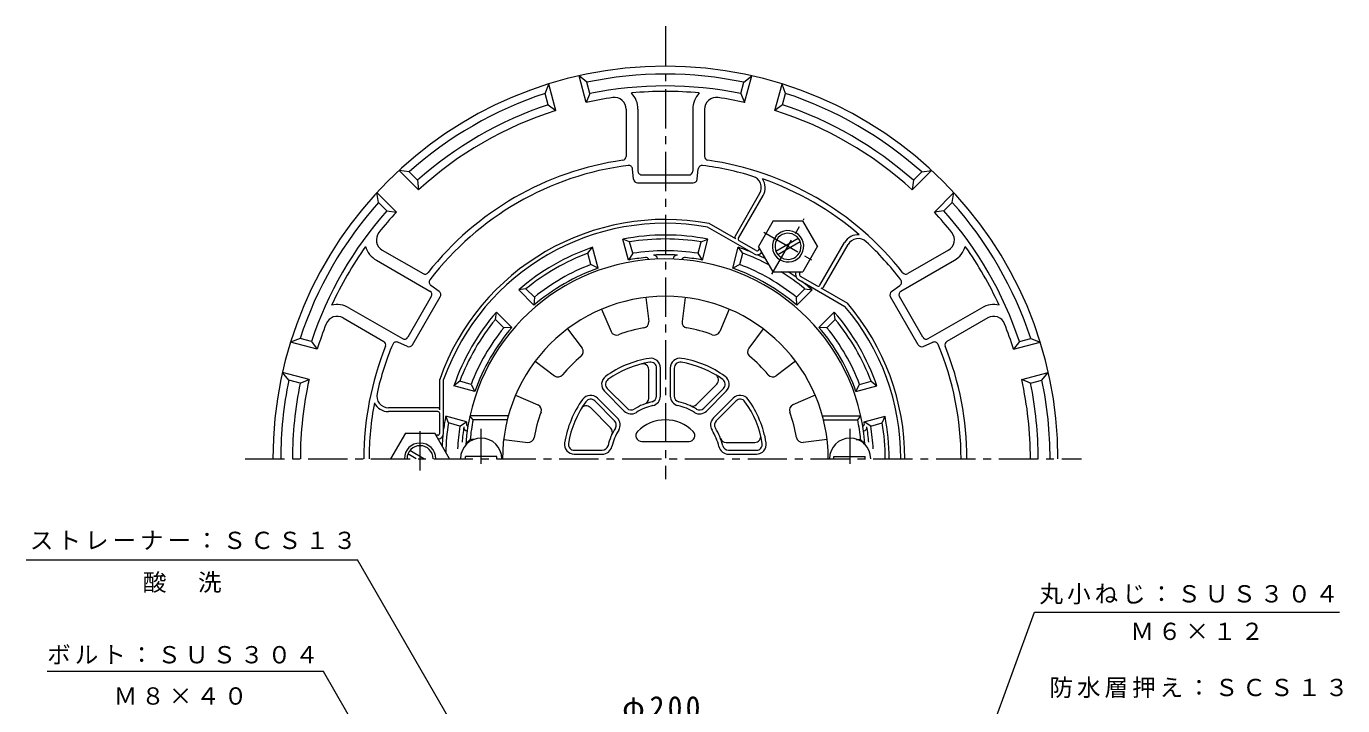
# Model space of a CAD drawing. Units: millimetres, scale not verified. Extents: x -191 to 155, y -230 to 267.
# Drawn here: x -188.2 to 147.2, y 94.2 to 267.3 of the extents above; entities that cross this region are included whole.
import ezdxf

# ---------------------------------------------------------------- set-up
doc = ezdxf.new("R2010")
doc.units = ezdxf.units.MM
doc.header["$LTSCALE"] = 2
doc.linetypes.add('CHAIN1', pattern=[8, 5, -1, 1, -1])
for name, color, linetype, lineweight in [('0-0_通り芯', 3, 'Continuous', 9), ('0-1_躯体', 2, 'Continuous', 9), ('0-2_仕上', 6, 'Continuous', 9), ('0-4_その他', 7, 'Continuous', 9), ('0-5_寸法', 7, 'Continuous', 9), ('0-A', 4, 'Continuous', 9)]:
    doc.layers.add(name, color=color, linetype=linetype, lineweight=lineweight)
doc.styles.add('ＭＳ ゴシック', font='')
doc.styles.get('ＭＳ ゴシック').set_extended_font_data('MS Gothic')

msp = doc.modelspace()

# ---------------------------------------------------------------- linework, layer by layer
at = {"layer": '0-0_通り芯', "linetype": 'CHAIN1'}
for p, q in [((-25.4, 267.324), (-25.4, 151.901)), ((-132.42, 157.137), (80.629, 157.137))]:
    msp.add_line(p, q, dxfattribs=at)
at = {"layer": '0-1_躯体'}
for p, q in [((-34.511, 212.391), (-36.253, 213.094)), ((-34.825, 207.767), (-36.253, 213.094)), ((-33.731, 209.478), (-34.511, 212.391)), ((-17.069, 209.478), (-16.289, 212.391)), ((-16.289, 212.391), (-14.547, 213.094)), ((-15.975, 207.767), (-14.547, 213.094)), ((-45.136, 209.544), (-43.98, 211.023)), ((-44.356, 206.631), (-45.136, 209.544)), ((-42.553, 205.696), (-43.98, 211.023)), ((-33.731, 209.478), (-34.825, 207.767)), ((-15.975, 207.767), (-17.069, 209.478)), ((-8.247, 205.696), (-6.82, 211.023)), ((-5.664, 209.544), (-6.82, 211.023)), ((-6.444, 206.631), (-5.664, 209.544)), ((-42.553, 205.696), (-44.356, 206.631)), ((-6.444, 206.631), (-8.247, 205.696)), ((-60.917, 200.432), (-62.777, 200.171)), ((-58.878, 196.271), (-62.777, 200.171)), ((-58.785, 198.3), (-60.917, 200.432)), ((-58.785, 198.3), (-58.878, 196.271)), ((7.985, 198.3), (10.117, 200.432)), ((8.078, 196.271), (7.985, 198.3)), ((8.078, 196.271), (11.977, 200.171)), ((10.117, 200.432), (11.977, 200.171)), ((-68.696, 192.654), (-68.434, 194.514)), ((-64.534, 190.614), (-68.434, 194.514)), ((13.734, 190.614), (17.634, 194.514)), ((17.896, 192.654), (17.634, 194.514)), ((-66.563, 190.522), (-68.696, 192.654)), ((15.763, 190.522), (17.896, 192.654)), ((-64.534, 190.614), (-66.563, 190.522)), ((15.763, 190.522), (13.734, 190.614)), ((-77.807, 176.873), (-79.287, 175.717)), ((-73.96, 174.289), (-79.287, 175.717)), ((-74.894, 176.093), (-77.807, 176.873)), ((-74.894, 176.093), (-73.96, 174.289)), ((23.16, 174.289), (24.094, 176.093)), ((23.16, 174.289), (28.487, 175.717)), ((24.094, 176.093), (27.007, 176.873)), ((27.007, 176.873), (28.487, 175.717)), ((-80.654, 166.248), (-81.357, 167.989)), ((-76.03, 166.562), (-81.357, 167.989)), ((25.23, 166.562), (30.557, 167.989)), ((29.854, 166.248), (30.557, 167.989)), ((-77.741, 165.467), (-80.654, 166.248)), ((-77.741, 165.467), (-76.03, 166.562)), ((26.941, 165.467), (25.23, 166.562)), ((26.941, 165.467), (29.854, 166.248))]:
    msp.add_line(p, q, dxfattribs=at)
for centre, radius, start, end in [((-25.4, 157.137), 57, 79.02406, 100.97594), ((-25.4, 157.137), 56, 80.63637, 99.36365), ((-25.4, 157.137), 57, 109.02406, 130.97594), ((-25.4, 157.137), 56, 110.63637, 129.36365), ((-25.4, 157.137), 51.5, 95.68213, 100.54533), ((-25.4, 157.137), 53, 80.95651, 99.04347), ((-30.4, 207.389), 1, 35.18935, 95.68202), ((-25.4, 157.137), 51.969, 86.62567, 93.37433), ((-28.4, 208.017), 1, 4.5755, 93.37471), ((-22.4, 208.017), 1, 86.62529, 175.4245), ((-20.4, 207.389), 1, 84.31798, 144.81065), ((-25.4, 157.137), 51.5, 79.45464, 84.31787), ((-25.4, 157.137), 57, 67.59517, 70.97594), ((-25.4, 157.137), 56, 61.73669, 69.36365), ((-25.4, 157.137), 57, 63.32652, 65.77225), ((-25.4, 157.137), 51.5, 109.45464, 130.54533), ((-25.4, 157.137), 53, 110.95651, 129.04347), ((-25.4, 157.137), 51.5, 49.45464, 70.54533), ((-25.4, 157.137), 53, 50.95651, 69.04347), ((-25.4, 157.137), 56, 50.63637, 58.26331), ((-25.4, 157.137), 57, 54.22778, 56.67346), ((-25.4, 157.137), 57, 49.02406, 52.40472), ((-25.4, 157.137), 57, 139.02406, 160.97594), ((-25.4, 157.137), 57, 19.02406, 40.97594), ((-25.4, 157.137), 56, 140.63637, 159.36365), ((-25.4, 157.137), 56, 20.63637, 39.36365), ((-25.4, 157.137), 53, 140.95651, 159.04347), ((-25.4, 157.137), 51.5, 139.45464, 160.54533), ((-25.4, 157.137), 51.5, 19.45464, 40.54533), ((-25.4, 157.137), 53, 20.95651, 39.04347), ((-25.4, 157.137), 57, 169.02405, 172.40474), ((-25.4, 157.137), 57, 0, 10.97594), ((-25.4, 157.137), 56, 170.63634, 178.26334), ((-25.4, 157.137), 53, 170.95651, 177.26151), ((-25.4, 157.137), 51.969, 170.96971, 175.3822), ((-75.738, 165.137), 1, 170.97121, 259.76828), ((-75.092, 166.137), 1, 169.7332, 230.22641), ((-25.4, 157.137), 51.5, 169.45467, 169.73407), ((24.292, 166.137), 1, 309.77359, 10.2668), ((24.937, 165.137), 1, 280.23172, 9.02879), ((-25.4, 157.137), 51.5, 10.26593, 10.54533), ((-25.4, 157.137), 51.969, 4.6178, 9.03029), ((-25.4, 157.137), 53, 2.73849, 9.04347), ((-25.4, 157.137), 56, 0, 9.36365), ((-25.4, 157.137), 57, 174.22771, 176.67349)]:
    msp.add_arc(centre, radius, start, end, dxfattribs=at)
at = {"layer": '0-2_仕上'}
for p, q in [((-30.4, 198.247), (-29.657, 192.123)), ((-20.4, 198.247), (-21.143, 192.123)), ((-41.669, 195.227), (-39.251, 189.553)), ((-9.131, 195.227), (-11.549, 189.553)), ((-50.329, 190.227), (-46.624, 185.296)), ((-0.471, 190.227), (-4.176, 185.296)), ((-58.578, 181.978), (-53.647, 178.273)), ((7.778, 181.978), (2.847, 178.273)), ((-29.65, 172.515), (-29.65, 179.835)), ((-27.65, 173.117), (-27.65, 180.248)), ((-26.65, 173.117), (-26.65, 180.248)), ((-24.15, 180.248), (-24.15, 173.117)), ((-23.15, 180.248), (-23.15, 173.117)), ((-40.213, 175.044), (-35.171, 170.002)), ((-17.469, 170.99), (-12.293, 176.166)), ((-15.629, 170.002), (-10.587, 175.044)), ((-63.578, 173.318), (-57.904, 170.9)), ((-38.353, 166.82), (-43.395, 171.862)), ((-37.646, 167.527), (-42.688, 172.569)), ((-40.92, 174.337), (-35.878, 169.295)), ((-14.922, 169.295), (-9.88, 174.337)), ((-8.112, 172.569), (-13.154, 167.527)), ((-7.405, 171.862), (-12.447, 166.82)), ((12.778, 173.318), (7.104, 170.9)), ((-65.416, 168.049), (-75.2, 168.049)), ((-39.341, 164.98), (-44.517, 170.156)), ((14.616, 168.049), (24.4, 168.049)), ((-75.8, 161.049), (-76.243, 161.049)), ((-66.598, 162.049), (-60.474, 161.306)), ((-31.421, 161.549), (-19.379, 161.549)), ((-9.934, 161.299), (-2.614, 161.299)), ((15.798, 162.049), (9.674, 161.306)), ((25, 161.049), (25.443, 161.049)), ((-76.334, 157.137), (-76.334, 157.737)), ((-48.599, 159.299), (-41.468, 159.299)), ((-48.599, 158.299), (-41.468, 158.299)), ((-9.332, 159.299), (-2.201, 159.299)), ((-9.332, 158.299), (-2.201, 158.299)), ((25.534, 157.137), (25.534, 157.737))]:
    msp.add_line(p, q, dxfattribs=at)
at = {"layer": '0-2_仕上', "linetype": 'CHAIN1'}
for p, q in [((-72.334, 155.862), (-72.334, 164.744)), ((21.666, 155.862), (21.666, 164.744))]:
    msp.add_line(p, q, dxfattribs=at)
at = {"layer": '0-2_仕上'}
for points in [[(-65.677, 167.049), (-74.39, 167.049), (-75.2, 168.049)], [(14.877, 167.049), (23.59, 167.049), (24.4, 168.049)], [(-74.001, 162.049), (-75.149, 162.049), (-76.243, 161.049)], [(23.201, 162.049), (24.349, 162.049), (25.443, 161.049)], [(-68.334, 157.137), (-68.334, 157.737), (-76.334, 157.737)], [(17.534, 157.137), (17.534, 157.737), (25.534, 157.737)]]:
    msp.add_lwpolyline(points, dxfattribs=at)
for centre, radius, start, end in [((-25.4, 157.049), 51, 4.49843, 176.01982), ((-25.4, 157.049), 41.5, 0, 180), ((-31.146, 191.943), 1.5, 279.35037, 6.92006), ((-19.654, 191.943), 1.5, 173.0799, 260.64877), ((-37.871, 190.141), 1.5, 203.0799, 290.64877), ((-25.4, 157.049), 33.864, 99.351, 110.64906), ((-25.4, 157.049), 33.864, 69.351, 80.64906), ((-12.929, 190.141), 1.5, 249.35037, 336.92006), ((-47.823, 184.395), 1.5, 309.35037, 36.92006), ((-2.977, 184.395), 1.5, 143.0799, 230.64877), ((-25.4, 157.049), 33.864, 129.351, 140.64906), ((-25.4, 157.049), 26, 99.18217, 125.81783), ((-25.4, 157.049), 25, 99.1821, 125.81778), ((-31.15, 179.835), 1.5, 0.00067, 104.16316), ((-29.15, 180.248), 2.5, 359.9996, 99.18176), ((-29.15, 180.248), 1.5, 359.99933, 99.18193), ((-21.65, 180.248), 2.5, 80.81812, 180), ((-21.65, 180.248), 1.5, 80.81737, 180), ((-25.4, 157.049), 25, 54.1821, 80.81778), ((-25.4, 157.049), 26, 54.18217, 80.81783), ((-25.4, 157.049), 33.864, 39.351, 50.64906), ((-52.746, 179.472), 1.5, 233.0799, 320.64877), ((-39.152, 176.105), 2.5, 125.81812, 225), ((-13.354, 177.227), 1.5, 315.00067, 59.16316), ((-11.648, 176.105), 2.5, 314.9996, 54.18176), ((1.946, 179.472), 1.5, 219.35037, 306.92006), ((-39.152, 176.105), 1.5, 125.81737, 225), ((-11.648, 176.105), 1.5, 314.99933, 54.18193), ((-25.4, 157.049), 26, 144.18217, 170.81783), ((-25.4, 157.049), 25, 144.1821, 170.81778), ((-44.456, 170.801), 2.5, 44.9996, 144.18176), ((-44.456, 170.801), 1.5, 44.99933, 144.18193), ((-25.4, 157.049), 15, 103.13644, 121.86348), ((-31.15, 172.515), 1.5, 290.39491, 0), ((-29.15, 173.117), 1.5, 283.13628, 359.99933), ((-29.15, 173.117), 2.5, 283.13631, 359.9996), ((-21.65, 173.117), 2.5, 180, 256.86371), ((-21.65, 173.117), 1.5, 180, 256.86307), ((-25.4, 157.049), 15, 58.13644, 76.86348), ((-6.344, 170.801), 2.5, 35.81812, 135), ((-6.344, 170.801), 1.5, 35.81737, 135), ((-25.4, 157.049), 25, 9.1821, 35.81778), ((-25.4, 157.049), 26, 9.18217, 35.81783), ((-25.4, 157.049), 33.864, 159.351, 170.64906), ((-58.492, 169.52), 1.5, 339.35037, 66.92006), ((-45.578, 169.095), 1.5, 45.00067, 149.16316), ((-34.11, 171.063), 2.5, 225, 301.86371), ((-34.11, 171.063), 1.5, 225, 301.86307), ((-25.4, 157.049), 14, 103.13663, 121.8634), ((-25.4, 157.049), 14, 58.13663, 76.8634), ((-18.53, 172.051), 1.5, 245.39491, 315), ((-16.69, 171.063), 2.5, 238.13631, 314.9996), ((-16.69, 171.063), 1.5, 238.13628, 314.99933), ((7.692, 169.52), 1.5, 113.0799, 200.64877), ((-25.4, 157.049), 33.864, 9.351, 20.64906), ((-25.4, 157.049), 50, 168.46306, 174.2608), ((-25.4, 157.049), 15, 148.13644, 166.86348), ((-40.402, 163.919), 1.5, 335.39491, 45), ((-25.4, 157.049), 14, 148.13663, 166.8634), ((-39.414, 165.759), 1.5, 328.13628, 44.99933), ((-39.414, 165.759), 2.5, 328.13631, 44.9996), ((-25.4, 157.049), 10, 44.90076, 135.09924), ((-11.386, 165.759), 2.5, 135, 211.86371), ((-25.4, 157.049), 14, 13.13663, 31.8634), ((-11.386, 165.759), 1.5, 135, 211.86307), ((-25.4, 157.049), 15, 13.13644, 31.86348), ((-25.4, 157.049), 50, 5.7392, 11.53694), ((-72.334, 157.137), 5.25, 0, 180), ((-60.294, 162.795), 1.5, 263.0799, 350.64877), ((-48.599, 160.799), 2.5, 170.81812, 270), ((-48.599, 160.799), 1.5, 170.81737, 270), ((-31.421, 163.049), 1.5, 135.09891, 270), ((-19.379, 163.049), 1.5, 270, 44.90109), ((-9.934, 162.799), 1.5, 200.39491, 270), ((-2.614, 162.799), 1.5, 270.00067, 14.16316), ((-2.201, 160.799), 2.5, 269.9996, 9.18176), ((-2.201, 160.799), 1.5, 269.99933, 9.18193), ((9.494, 162.795), 1.5, 189.35037, 276.92006), ((21.666, 157.137), 5.25, 0, 180), ((-41.468, 160.799), 1.5, 270, 346.86307), ((-41.468, 160.799), 2.5, 270, 346.86371), ((-9.332, 160.799), 2.5, 193.13631, 269.9996), ((-9.332, 160.799), 1.5, 193.13628, 269.99933)]:
    msp.add_arc(centre, radius, start, end, dxfattribs=at)
at = {"layer": '0-5_寸法'}
for p, q in [((-188.213, 131.365), (-103.856, 131.365)), ((-40.9, 22.321), (-103.856, 131.365)), ((21.6, -11.178), (68.622, 118.016)), ((68.622, 118.016), (146.321, 118.016)), ((-112.496, 102.922), (-182.905, 102.922)), ((-53.4, 0.566), (-112.496, 102.922))]:
    msp.add_line(p, q, dxfattribs=at)
at = {"layer": '0-A'}
for p, q in [((-56.037, 250.225), (-55.125, 252.617)), ((-53.312, 245.849), (-55.125, 252.617)), ((-45.412, 253.072), (-47.397, 254.687)), ((-45.584, 247.92), (-47.397, 254.687)), ((-44.634, 250.169), (-45.412, 253.072)), ((-6.166, 250.169), (-5.388, 253.072)), ((-5.388, 253.072), (-3.403, 254.687)), ((-5.216, 247.92), (-3.403, 254.687)), ((2.512, 245.849), (4.325, 252.617)), ((5.237, 250.225), (4.325, 252.617)), ((-55.259, 247.322), (-56.037, 250.225)), ((-44.634, 250.169), (-45.584, 247.92)), ((-6.166, 250.169), (-5.216, 247.92)), ((4.459, 247.322), (5.237, 250.225)), ((-55.259, 247.322), (-53.312, 245.849)), ((-35.382, 246.195), (-35.382, 234.191)), ((-32.382, 246.195), (-32.382, 230.444)), ((-18.418, 246.195), (-18.418, 230.444)), ((-15.418, 246.195), (-15.418, 234.191)), ((4.459, 247.322), (2.512, 245.849)), ((-90.698, 230.213), (-93.226, 230.619)), ((-88.272, 225.665), (-93.226, 230.619)), ((-88.573, 228.088), (-90.698, 230.213)), ((-88.573, 228.088), (-88.272, 225.665)), ((-33.48, 228.335), (-33.771, 230.987)), ((-31.382, 229.444), (-19.418, 229.444)), ((-17.32, 228.335), (-17.029, 230.987)), ((37.472, 225.665), (42.426, 230.619)), ((37.773, 228.088), (37.472, 225.665)), ((37.773, 228.088), (39.898, 230.213)), ((39.898, 230.213), (42.426, 230.619)), ((-98.476, 222.435), (-98.883, 224.962)), ((-93.929, 220.008), (-98.883, 224.962)), ((-32.486, 227.444), (-18.314, 227.444)), ((-1.388, 224.727), (-7.658, 213.866)), ((43.128, 220.008), (48.082, 224.962)), ((47.676, 222.435), (48.082, 224.962)), ((-96.352, 220.31), (-98.476, 222.435)), ((-6.792, 213.366), (-0.51, 224.247)), ((45.552, 220.31), (47.676, 222.435)), ((-96.352, 220.31), (-93.929, 220.008)), ((45.552, 220.31), (43.128, 220.008)), ((-2.774, 209.309), (-14.675, 216.17)), ((-7.472, 213.172), (-14.287, 217.101)), ((-2.274, 210.176), (-6.606, 212.673)), ((13.992, 201.366), (20.263, 212.227)), ((14.858, 200.866), (21.129, 211.727)), ((-97.536, 210.31), (-87.14, 204.308)), ((-1.591, 210.359), (-1.362, 210.756)), ((46.736, 210.31), (36.34, 204.308)), ((-99.036, 207.712), (-85.395, 199.837)), ((8.796, 204.366), (9.025, 204.763)), ((34.595, 199.837), (48.236, 207.712)), ((-83.02, 199.733), (-85.17, 201.311)), ((8.479, 202.817), (20.337, 195.971)), ((8.979, 203.683), (13.309, 201.183)), ((32.22, 199.733), (34.37, 201.311)), ((-85.029, 198.471), (-91.011, 188.11)), ((-89.831, 186.154), (-82.745, 198.427)), ((14.175, 200.683), (20.987, 196.75)), ((39.031, 186.154), (31.945, 198.427)), ((40.211, 188.11), (34.229, 198.471)), ((-106.018, 195.62), (-92.377, 187.744)), ((41.577, 187.744), (55.218, 195.62)), ((-107.518, 193.022), (-97.122, 187.019)), ((56.718, 193.022), (46.322, 187.019)), ((-118.488, 187.774), (-120.88, 186.861)), ((-114.113, 185.048), (-120.88, 186.861)), ((-115.586, 186.996), (-118.488, 187.774)), ((-115.586, 186.996), (-114.113, 185.048)), ((-91.099, 185.739), (-93.542, 186.812)), ((40.299, 185.739), (42.742, 186.812)), ((64.786, 186.996), (63.313, 185.048)), ((63.313, 185.048), (70.08, 186.861)), ((64.786, 186.996), (67.688, 187.774)), ((67.688, 187.774), (70.08, 186.861)), ((-121.335, 177.148), (-122.951, 179.134)), ((-116.183, 177.321), (-122.951, 179.134)), ((65.383, 177.321), (72.151, 179.134)), ((70.535, 177.148), (72.151, 179.134)), ((-118.433, 176.371), (-121.335, 177.148)), ((-118.433, 176.371), (-116.183, 177.321)), ((-82.9, 169.637), (-82.9, 177.371)), ((-81.9, 163.637), (-81.9, 177.33)), ((67.633, 176.371), (65.383, 177.321)), ((67.633, 176.371), (70.535, 177.148)), ((-83.4, 170.137), (-95.941, 170.137)), ((-83.4, 169.137), (-95.941, 169.137)), ((-82.9, 163.637), (-82.9, 168.637)), ((-83.4, 163.137), (-83.859, 163.137))]:
    msp.add_line(p, q, dxfattribs=at)
at = {"layer": '0-A', "color": 2, "linetype": 'CHAIN1'}
for p, q in [((1.753, 204.157), (9.959, 218.381)), ((-0.329, 214.831), (12.04, 207.689)), ((-87.9, 154.168), (-87.9, 164.285))]:
    msp.add_line(p, q, dxfattribs=at)
at = {"layer": '0-A', "color": 2}
for p, q in [((2.1, 217.758), (-1.653, 211.258)), ((2.1, 217.758), (9.6, 217.758)), ((13.35, 211.263), (9.6, 217.758)), ((2.755, 210.053), (8.446, 213.339)), ((3.255, 209.187), (8.945, 212.473)), ((2.094, 204.768), (-1.653, 211.258)), ((13.35, 211.263), (9.597, 204.763)), ((2.103, 204.763), (9.597, 204.763)), ((-91.65, 163.632), (-95.4, 157.137)), ((-91.65, 163.632), (-84.144, 163.632)), ((-80.397, 157.141), (-84.144, 163.632)), ((-88.9, 157.137), (-90.995, 158.346)), ((-86.9, 157.137), (-90.495, 159.212))]:
    msp.add_line(p, q, dxfattribs=at)
at = {"layer": '0-A'}
for centre, radius, start, end in [((-25.4, 157.137), 100, 0, 180), ((-25.4, 157.137), 98, 78.21727, 101.78273), ((-25.4, 157.137), 95, 78.31898, 101.681), ((-25.4, 157.137), 98, 108.21727, 131.78273), ((-25.4, 157.137), 93, 98.29332, 102.5349), ((-38.382, 246.195), 3, 0.00023, 98.29315), ((-25.4, 157.137), 93.606, 84.70055, 95.29945), ((-38.382, 246.195), 6, 0.00023, 43.72314), ((-12.418, 246.195), 6, 136.27681, 179.99998), ((-12.418, 246.195), 3, 81.70651, 179.99998), ((-25.4, 157.137), 93, 77.4651, 81.70668), ((-25.4, 157.137), 98, 48.21727, 71.78273), ((-25.4, 157.137), 95, 108.31898, 131.681), ((-25.4, 157.137), 93, 107.4651, 132.5349), ((-25.4, 157.137), 93, 47.4651, 72.5349), ((-25.4, 157.137), 95, 48.31897, 71.68102), ((-25.4, 157.137), 76.833, 98.11108, 141.8889), ((-25.4, 157.137), 75.333, 97.23801, 142.76199), ((-36.382, 234.191), 1, 278.11063, 0), ((-34.765, 230.877), 1, 6.2764, 97.2384), ((-16.035, 230.877), 1, 82.7616, 173.7236), ((-25.4, 157.137), 75.333, 72.77948, 82.76201), ((-14.418, 234.191), 1, 180, 261.88937), ((-25.4, 157.137), 76.833, 38.11108, 81.88892), ((-32.486, 228.444), 1, 186.27658, 269.99928), ((-31.382, 230.444), 1, 179.99998, 269.99998), ((-19.418, 230.444), 1, 269.99998, 359.99998), ((-18.314, 228.444), 1, 269.99998, 353.72325), ((-3.986, 226.227), 3, 329.99977, 72.77945), ((-25.4, 157.137), 75.483, 49.13219, 70.86781), ((-3.986, 226.227), 4, 329.99977, 33.7661), ((-25.4, 157.137), 98, 138.21727, 161.78273), ((-25.4, 157.137), 98, 18.21727, 41.78273), ((-25.4, 157.137), 95, 138.31897, 161.68102), ((-25.4, 157.137), 93, 137.4651, 141.70667), ((-25.361, 157.114), 61, 79.53957, 160.60548), ((-25.4, 157.137), 93, 38.2933, 42.5349), ((-25.4, 157.137), 95, 18.31898, 41.681), ((-96.036, 212.909), 3, 141.70651, 239.99998), ((-25.4, 157.137), 60, 79.70302, 160.33333), ((45.236, 212.908), 3, 300.00023, 38.29315), ((-7.223, 213.605), 0.5, 150.03696, 240.03799), ((-6.356, 213.106), 0.5, 150.03677, 240.03677), ((23.727, 210.227), 4, 86.23401, 150), ((23.727, 210.227), 3, 47.2204, 150), ((-25.4, 157.137), 75.333, 37.23801, 47.2205), ((-25.4, 157.137), 93.606, 144.70055, 155.29945), ((-96.036, 212.909), 6, 196.27681, 239.99998), ((-2.025, 210.609), 1.5, 240.03642, 325.59395), ((-2.025, 210.609), 0.5, 240.03677, 330.03677), ((45.236, 212.908), 6, 300.00023, 343.72314), ((-25.4, 157.137), 93.606, 24.70053, 35.29945), ((9.229, 204.116), 1.5, 154.44247, 240), ((-86.64, 205.174), 1, 240, 321.88937), ((-84.579, 202.118), 1, 142.7616, 233.7236), ((9.229, 204.116), 0.5, 150, 240), ((13.559, 201.616), 0.5, 240, 330), ((33.779, 202.118), 1, 306.2764, 37.2384), ((35.84, 205.174), 1, 218.11063, 300), ((-85.895, 198.971), 1, 329.99998, 59.99998), ((-83.611, 198.927), 1, 329.99998, 53.72325), ((14.425, 201.116), 0.5, 239.99878, 329.99982), ((32.811, 198.927), 1, 126.27658, 209.99928), ((35.095, 198.971), 1, 119.99998, 209.99998), ((-109.018, 190.424), 6, 60.00023, 103.72314), ((-25.4, 157.137), 60, 0, 40.33339), ((-25.4, 157.137), 61, 0, 40.49687), ((58.218, 190.424), 6, 76.27681, 119.99998), ((-25.4, 157.137), 93, 158.29332, 162.5349), ((-109.018, 190.424), 3, 60.00023, 158.29315), ((58.218, 190.424), 3, 21.70651, 119.99998), ((-25.4, 157.137), 93, 17.4651, 21.70667), ((-91.877, 188.61), 1, 239.99998, 329.99998), ((41.077, 188.61), 1, 209.99998, 299.99998), ((-25.4, 157.137), 76.833, 158.11108, 180), ((-25.4, 157.137), 75.333, 157.23801, 167.22052), ((-97.622, 186.153), 1, 338.11063, 60), ((-93.944, 185.896), 1, 66.2764, 157.2384), ((-90.697, 186.654), 1, 246.27658, 329.99928), ((39.897, 186.654), 1, 209.99998, 293.72325), ((43.144, 185.896), 1, 22.7616, 113.7236), ((-25.4, 157.137), 75.333, 0, 22.76199), ((46.822, 186.153), 1, 120, 201.88937), ((-25.4, 157.137), 76.833, 0, 21.8889), ((-25.4, 157.137), 98, 168.21727, 180), ((-25.4, 157.137), 95, 168.31898, 180), ((-25.4, 157.137), 93, 167.4651, 180), ((-25.4, 157.137), 93, 0, 12.5349), ((-25.4, 157.137), 95, 0, 11.681), ((-25.4, 157.137), 98, 0, 11.78273), ((-25.4, 157.137), 75.483, 169.13219, 180), ((-95.941, 173.137), 4, 206.23401, 270), ((-95.941, 173.137), 3, 167.2204, 270), ((-83.4, 169.637), 0.5, 0, 90), ((-83.4, 168.637), 0.5, 0, 90), ((-83.4, 163.637), 0.5, 270, 0), ((-83.4, 163.637), 1.5, 274.44247, 0)]:
    msp.add_arc(centre, radius, start, end, dxfattribs=at)
at = {"layer": '0-A', "color": 2}
for centre, radius, start, end in [((5.85, 211.263), 4, 240, 239.99983), ((5.85, 211.263), 3.324, 240, 239.99989), ((-87.9, 157.137), 4, 0, 180), ((-87.9, 157.137), 3.324, 0, 180)]:
    msp.add_arc(centre, radius, start, end, dxfattribs=at)

# ---------------------------------------------------------------- texts
at = {"layer": '0-4_その他', "color": 2, "insert": (-36.4, 89.207), "char_height": 5.865, "attachment_point": 7, "style": 'ＭＳ ゴシック'}
msp.add_mtext('\\T1.21;\\W0.95;φ200', dxfattribs=at)
at = {"layer": '0-5_寸法', "char_height": 4.399, "attachment_point": 7, "style": 'ＭＳ ゴシック'}
for s, insert in [('\\T1.17;ストレーナー：ＳＣＳ１３', (-187.304, 133.911)), ('\\T1.17;酸\u3000洗', (-158.52, 122.965)), ('\\T1.17;丸小ねじ：ＳＵＳ３０４', (69.914, 120.026)), ('\\T1.17;Ｍ６×１２', (93.047, 110.881)), ('\\T1.17;ボルト：ＳＵＳ３０４', (-182.905, 104.738)), ('\\T1.17;防水層押え：ＳＣＳ１３', (72.446, 96.159)), ('\\T1.17;Ｍ８×４０', (-165.963, 94.407))]:
    msp.add_mtext(s, dxfattribs=dict(at, insert=insert))

doc.saveas('drawing.dxf')
